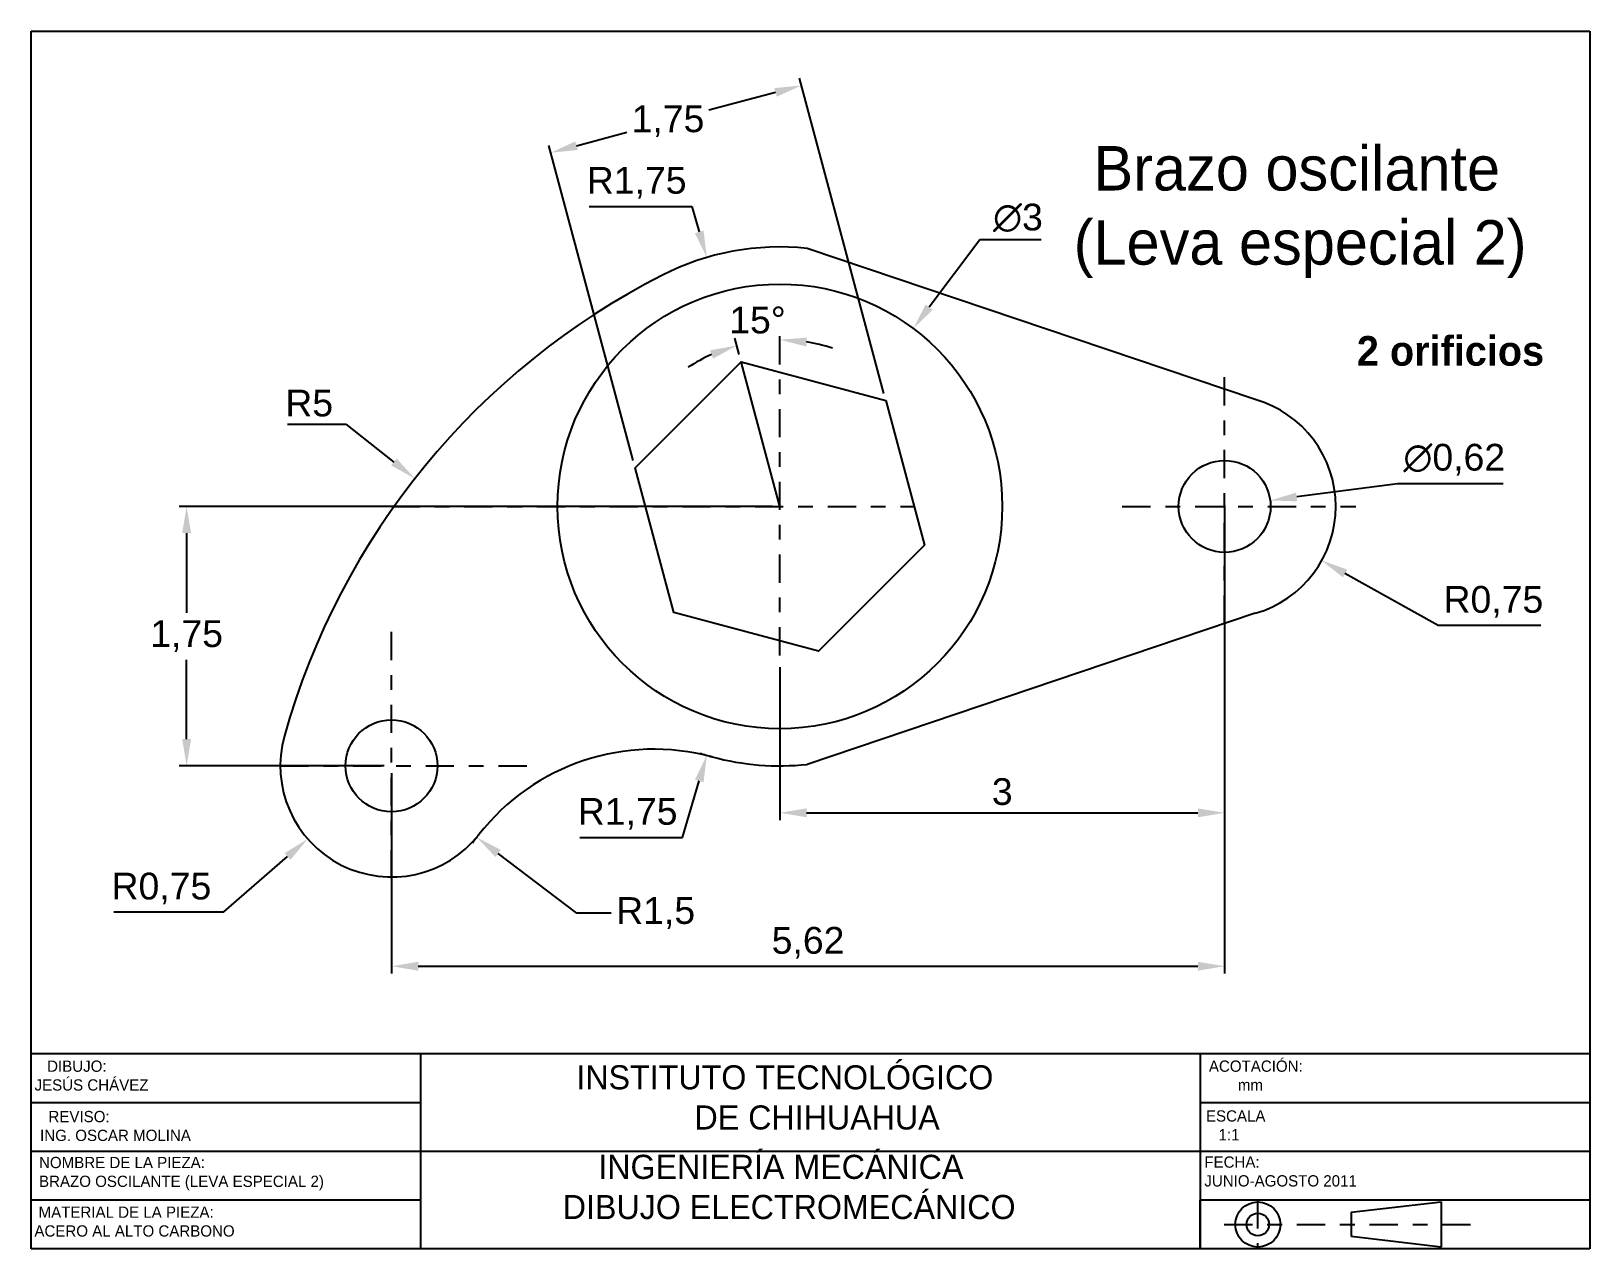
# Model space of a CAD drawing. Header units: millimetres. Extents: x 1948.5 to 1959, y 959.9 to 968.1.
import ezdxf

# ---------------------------------------------------------------- set-up
doc = ezdxf.new("R2010")
doc.units = ezdxf.units.MM
doc.linetypes.add('CENTER2', pattern=[28.575, 19.05, -3.175, 3.175, -3.175])
doc.styles.get("Standard").update_dxf_attribs({"font": 'ARIAL.TTF'})
doc.dimstyles.new('ISO-25', dxfattribs={"dimtxt": 0.1805, "dimasz": 0.18, "dimexe": 0.05, "dimexo": 0.05, "dimgap": 0.05, "dimtad": 1, "dimtih": 1, "dimtoh": 1, "dimtxsty": 'Standard', "dimcen": 0, "dimadec": 0, "dimazin": 0, "dimtfac": 1, "dimtmove": 0, "dimatfit": 3, "dimfxl": 1, "dimarcsym": 0})

# ---------------------------------------------------------------- blocks, each defined once
blk = doc.blocks.new('*D1')
at = {"color": 0, "lineweight": -2, "transparency": 16777216}
for p, q in [((1957.988, 964.058), (1957.359, 964.408)), ((1958.681, 964.058), (1957.988, 964.058))]:
    blk.add_line(p, q, dxfattribs=at)
at = {"color": 0, "transparency": 16777216}
blk.add_solid([(1957.374, 964.435), (1957.345, 964.382), (1957.202, 964.496)], dxfattribs=at)
at = {"layer": 'Defpoints', "color": 0, "transparency": 16777216}
for p in [(1956.547, 964.861), (1957.202, 964.496)]:
    blk.add_point(p, dxfattribs=at)
at = {"color": 0, "transparency": 16777216, "insert": (1958.36, 964.217), "char_height": 0.1805, "attachment_point": 5}
blk.add_mtext('R0,75', dxfattribs=at)
blk = doc.blocks.new('*D2')
at = {"color": 0, "lineweight": -2, "transparency": 16777216}
for p, q in [((1957.714, 965.014), (1957.033, 964.925)), ((1958.427, 965.014), (1957.714, 965.014))]:
    blk.add_line(p, q, dxfattribs=at)
at = {"color": 0, "transparency": 16777216}
blk.add_solid([(1957.029, 964.954), (1957.036, 964.895), (1956.854, 964.901)], dxfattribs=at)
at = {"layer": 'Defpoints', "color": 0, "transparency": 16777216}
for p in [(1956.854, 964.901), (1956.239, 964.82)]:
    blk.add_point(p, dxfattribs=at)
at = {"color": 0, "transparency": 16777216, "insert": (1958.096, 965.176), "char_height": 0.1805, "attachment_point": 5}
blk.add_mtext('∅0,62', dxfattribs=at)
blk = doc.blocks.new('*D3')
at = {"color": 0, "lineweight": -2, "transparency": 16777216}
blk.add_line((1953.272, 965.885), (1953.243, 965.995), dxfattribs=at)
for start, end in [(71.628, 80.814), (114.186, 123.372)]:
    blk.add_arc((1953.547, 964.861), 1.124, start, end, dxfattribs=at)
at = {"color": 0, "transparency": 16777216}
for points in [[(1953.076, 965.914), (1953.096, 965.858), (1953.256, 965.946)], [(1953.724, 965.94), (1953.729, 966), (1953.547, 965.985)]]:
    blk.add_solid(points, dxfattribs=at)
at = {"layer": 'Defpoints', "color": 0, "transparency": 16777216}
for p in [(1953.547, 966.085), (1953.449, 965.98), (1953.285, 965.837), (1953.547, 964.861), (1953.547, 963.856)]:
    blk.add_point(p, dxfattribs=at)
at = {"color": 0, "transparency": 16777216, "insert": (1953.396, 966.117), "char_height": 0.1805, "attachment_point": 5}
blk.add_mtext('15°', dxfattribs=at)
blk = doc.blocks.new('*D4')
at = {"color": 0, "lineweight": -2, "transparency": 16777216}
for p, q in [((1952.26, 966.885), (1952.953, 966.885)), ((1952.953, 966.885), (1953.003, 966.713))]:
    blk.add_line(p, q, dxfattribs=at)
at = {"color": 0, "transparency": 16777216}
blk.add_solid([(1953.032, 966.721), (1952.974, 966.704), (1953.054, 966.54)], dxfattribs=at)
at = {"layer": 'Defpoints', "color": 0, "transparency": 16777216}
for p in [(1953.054, 966.54), (1953.547, 964.861)]:
    blk.add_point(p, dxfattribs=at)
at = {"color": 0, "transparency": 16777216, "insert": (1952.581, 967.044), "char_height": 0.1805, "attachment_point": 5}
blk.add_mtext('R1,75', dxfattribs=at)
blk = doc.blocks.new('*D5')
at = {"color": 0, "lineweight": -2, "transparency": 16777216}
for p, q in [((1954.248, 965.623), (1953.679, 967.749)), ((1953.518, 967.654), (1953.068, 967.533)), ((1952.558, 965.171), (1951.988, 967.296)), ((1952.175, 967.294), (1952.515, 967.385))]:
    blk.add_line(p, q, dxfattribs=at)
at = {"color": 0, "transparency": 16777216}
for points in [[(1953.51, 967.683), (1953.526, 967.625), (1953.692, 967.7)], [(1952.167, 967.323), (1952.183, 967.265), (1952.001, 967.247)]]:
    blk.add_solid(points, dxfattribs=at)
at = {"layer": 'Defpoints', "color": 0, "transparency": 16777216}
for p in [(1953.692, 967.7), (1954.261, 965.575), (1952.571, 965.122)]:
    blk.add_point(p, dxfattribs=at)
at = {"color": 0, "transparency": 16777216, "insert": (1952.792, 967.459), "char_height": 0.1805, "attachment_point": 5}
blk.add_mtext('1,75', dxfattribs=at)
blk = doc.blocks.new('*D6')
at = {"color": 0, "lineweight": -2, "transparency": 16777216}
for p, q in [((1950.226, 965.416), (1950.618, 965.416)), ((1950.618, 965.416), (1950.943, 965.16))]:
    blk.add_line(p, q, dxfattribs=at)
at = {"color": 0, "transparency": 16777216}
blk.add_solid([(1950.962, 965.184), (1950.925, 965.137), (1951.085, 965.049)], dxfattribs=at)
at = {"layer": 'Defpoints', "color": 0, "transparency": 16777216}
for p in [(1951.085, 965.049), (1955.019, 961.963)]:
    blk.add_point(p, dxfattribs=at)
at = {"color": 0, "transparency": 16777216, "insert": (1950.372, 965.557), "char_height": 0.1805, "attachment_point": 5}
blk.add_mtext('R5', dxfattribs=at)
blk = doc.blocks.new('*D7')
at = {"color": 0, "lineweight": -2, "transparency": 16777216}
for p, q in [((1953.497, 964.861), (1949.495, 964.861)), ((1949.545, 964.681), (1949.545, 964.144)), ((1949.545, 963.291), (1949.545, 963.827)), ((1950.877, 963.111), (1949.495, 963.111))]:
    blk.add_line(p, q, dxfattribs=at)
at = {"color": 0, "transparency": 16777216}
for points in [[(1949.515, 964.681), (1949.575, 964.681), (1949.545, 964.861)], [(1949.515, 963.291), (1949.575, 963.291), (1949.545, 963.111)]]:
    blk.add_solid(points, dxfattribs=at)
at = {"layer": 'Defpoints', "color": 0, "transparency": 16777216}
for p in [(1953.547, 964.861), (1949.545, 963.111), (1950.927, 963.111)]:
    blk.add_point(p, dxfattribs=at)
at = {"color": 0, "transparency": 16777216, "insert": (1949.545, 963.986), "char_height": 0.1805, "attachment_point": 5}
blk.add_mtext('1,75', dxfattribs=at)
blk = doc.blocks.new('*D8')
at = {"color": 0, "lineweight": -2, "transparency": 16777216}
for p, q in [((1949.797, 962.125), (1950.226, 962.499)), ((1949.054, 962.125), (1949.797, 962.125))]:
    blk.add_line(p, q, dxfattribs=at)
at = {"color": 0, "transparency": 16777216}
blk.add_solid([(1950.206, 962.522), (1950.246, 962.477), (1950.362, 962.618)], dxfattribs=at)
at = {"layer": 'Defpoints', "color": 0, "transparency": 16777216}
for p in [(1950.927, 963.111), (1950.362, 962.618)]:
    blk.add_point(p, dxfattribs=at)
at = {"color": 0, "transparency": 16777216, "insert": (1949.375, 962.283), "char_height": 0.1805, "attachment_point": 5}
blk.add_mtext('R0,75', dxfattribs=at)
blk = doc.blocks.new('*D9')
at = {"color": 0, "lineweight": -2, "transparency": 16777216}
for p, q in [((1956.547, 964.811), (1956.547, 961.709)), ((1950.927, 963.061), (1950.927, 961.709)), ((1951.107, 961.759), (1956.367, 961.759))]:
    blk.add_line(p, q, dxfattribs=at)
at = {"color": 0, "transparency": 16777216}
for points in [[(1951.107, 961.789), (1951.107, 961.729), (1950.927, 961.759)], [(1956.367, 961.789), (1956.367, 961.729), (1956.547, 961.759)]]:
    blk.add_solid(points, dxfattribs=at)
at = {"layer": 'Defpoints', "color": 0, "transparency": 16777216}
for p in [(1956.547, 964.861), (1950.927, 963.111), (1956.547, 961.759)]:
    blk.add_point(p, dxfattribs=at)
at = {"color": 0, "transparency": 16777216, "insert": (1953.737, 961.917), "char_height": 0.1805, "attachment_point": 5}
blk.add_mtext('5,62', dxfattribs=at)
blk = doc.blocks.new('*D10')
at = {"color": 0, "lineweight": -2, "transparency": 16777216}
for p, q in [((1952.178, 962.118), (1951.646, 962.52)), ((1952.408, 962.118), (1952.178, 962.118))]:
    blk.add_line(p, q, dxfattribs=at)
blk.add_arc((1952.698, 961.723), 1.5, 141.9344, 144.7748, dxfattribs=at)
at = {"color": 0, "transparency": 16777216}
blk.add_solid([(1951.664, 962.544), (1951.628, 962.496), (1951.502, 962.629)], dxfattribs=at)
at = {"layer": 'Defpoints', "color": 0, "transparency": 16777216}
for p in [(1951.502, 962.629), (1952.698, 961.723)]:
    blk.add_point(p, dxfattribs=at)
at = {"color": 0, "transparency": 16777216, "insert": (1952.709, 962.118), "char_height": 0.1805, "attachment_point": 5}
blk.add_mtext('R1,5', dxfattribs=at)
blk = doc.blocks.new('*D11')
at = {"color": 0, "lineweight": -2, "transparency": 16777216}
for p, q in [((1952.891, 962.628), (1953.003, 963.009)), ((1952.198, 962.628), (1952.891, 962.628))]:
    blk.add_line(p, q, dxfattribs=at)
blk.add_arc((1953.547, 964.861), 1.75, 251.9992, 254.8649, dxfattribs=at)
at = {"color": 0, "transparency": 16777216}
blk.add_solid([(1952.974, 963.017), (1953.032, 963), (1953.054, 963.182)], dxfattribs=at)
at = {"layer": 'Defpoints', "color": 0, "transparency": 16777216}
for p in [(1953.547, 964.861), (1953.054, 963.182)]:
    blk.add_point(p, dxfattribs=at)
at = {"color": 0, "transparency": 16777216, "insert": (1952.52, 962.787), "char_height": 0.1805, "attachment_point": 5}
blk.add_mtext('R1,75', dxfattribs=at)
blk = doc.blocks.new('*D12')
at = {"color": 0, "lineweight": -2, "transparency": 16777216}
for p, q in [((1956.547, 964.866), (1956.547, 962.744)), ((1953.547, 963.776), (1953.547, 962.744)), ((1953.727, 962.794), (1956.367, 962.794))]:
    blk.add_line(p, q, dxfattribs=at)
at = {"color": 0, "transparency": 16777216}
for points in [[(1953.727, 962.824), (1953.727, 962.764), (1953.547, 962.794)], [(1956.367, 962.824), (1956.367, 962.764), (1956.547, 962.794)]]:
    blk.add_solid(points, dxfattribs=at)
at = {"layer": 'Defpoints', "color": 0, "transparency": 16777216}
for p in [(1956.547, 964.916), (1953.547, 963.826), (1956.547, 962.794)]:
    blk.add_point(p, dxfattribs=at)
at = {"color": 0, "transparency": 16777216, "insert": (1955.047, 962.936), "char_height": 0.18, "attachment_point": 5}
blk.add_mtext('3', dxfattribs=at)
blk = doc.blocks.new('*D13')
at = {"color": 0, "lineweight": -2, "transparency": 16777216}
for p, q in [((1954.896, 966.66), (1954.554, 966.205)), ((1955.31, 966.66), (1954.896, 966.66))]:
    blk.add_line(p, q, dxfattribs=at)
at = {"color": 0, "transparency": 16777216}
blk.add_solid([(1954.53, 966.223), (1954.578, 966.187), (1954.447, 966.061)], dxfattribs=at)
at = {"layer": 'Defpoints', "color": 0, "transparency": 16777216}
for p in [(1954.447, 966.061), (1952.647, 963.661)]:
    blk.add_point(p, dxfattribs=at)
at = {"color": 0, "transparency": 16777216, "insert": (1955.153, 966.807), "char_height": 0.1805, "attachment_point": 5}
blk.add_mtext('∅3', dxfattribs=at)

msp = doc.modelspace()

# ---------------------------------------------------------------- linework, layer by layer
for p, q in [((1948.496, 968.067), (1959.011, 968.067)), ((1948.496, 959.853), (1948.496, 968.067)), ((1959.011, 968.067), (1959.011, 959.853)), ((1956.754, 965.582), (1953.73, 966.601)), ((1953.547, 964.861), (1953.285, 965.837)), ((1956.754, 964.14), (1953.73, 963.12)), ((1959.011, 961.167), (1948.496, 961.167)), ((1951.125, 959.853), (1951.125, 961.167)), ((1956.382, 961.167), (1956.382, 959.853)), ((1951.125, 960.838), (1948.496, 960.838)), ((1959.011, 960.838), (1956.382, 960.838)), ((1959.011, 960.51), (1948.496, 960.51)), ((1951.125, 960.181), (1948.496, 960.181)), ((1959.011, 960.181), (1956.382, 960.181)), ((1956.382, 959.853), (1956.382, 960.181)), ((1957.4, 960.099), (1958.008, 960.169)), ((1958.008, 960.169), (1958.008, 959.865)), ((1957.4, 960.099), (1957.4, 959.935)), ((1959.011, 959.853), (1948.496, 959.853)), ((1958.008, 959.865), (1957.4, 959.935))]:
    msp.add_line(p, q)
at = {"linetype": 'CENTER2', "ltscale": 0.01}
for p, q in [((1953.547, 963.856), (1953.547, 966.085)), ((1956.547, 964.07), (1956.547, 965.762)), ((1950.927, 964.861), (1954.453, 964.861)), ((1955.857, 964.861), (1957.433, 964.861)), ((1950.927, 962.352), (1950.927, 964.048)), ((1950.177, 963.111), (1951.862, 963.111)), ((1956.769, 960.181), (1956.769, 959.853)), ((1956.544, 960.017), (1958.274, 960.017))]:
    msp.add_line(p, q, dxfattribs=at)
msp.add_lwpolyline([(1954.261, 965.575), (1954.523, 964.599), (1953.808, 963.885), (1952.832, 964.146), (1952.571, 965.122), (1953.285, 965.837)], close=True)
for centre, radius in [((1953.547, 964.861), 1.5), ((1956.547, 964.861), 0.31), ((1950.927, 963.111), 0.31), ((1956.771, 960.017), 0.152), ((1956.771, 960.017), 0.0761)]:
    msp.add_circle(centre, radius)
for centre, radius, start, end in [((1953.547, 964.861), 1.75, 83.9732, 116.9348), ((1955.019, 961.963), 5, 116.9348, 164.3364), ((1956.547, 964.861), 0.75, 286.0187, 73.9813), ((1950.927, 963.111), 0.75, 164.3364, 321.9344), ((1952.698, 961.723), 1.5, 74.8649, 141.9344), ((1953.547, 964.861), 1.75, 254.8649, 276.0268)]:
    msp.add_arc(centre, radius, start, end)

# ---------------------------------------------------------------- texts
at = {"attachment_point": 1}
for s, width, heights, insert, char_height in [('\\pi1.1866;{\\fComic Sans MS|b0|i0|c0|p66;Brazo oscilante\\P\\pi1.0528;(Leva especial 2)}', 5.28642, [0], (1954.476, 967.292), 0.3), ('{\\fComic Sans MS|b1|i0|c0|p66;2 orificios}', 2.39806, [0], (1957.439, 966.01), 0.2), ('{\\fComic Sans MS|b0|i0|c0|p66;    DIBUJO:\\P JESÚS CHÁVEZ }', 17.27862, [0], (1948.491, 961.123), 0.07606), ('\\pi2.484;{\\fComic Sans MS|b0|i0|c0|p66;INSTITUTO TECNOLÓGICO\\P\\pi2.9791;     DE CHIHUAHUA}', 8.08775, [0], (1949.69, 961.091), 0.1625), ('  {\\fComic Sans MS|b0|i0|c0|p66;ACOTACIÓN:\\P         mm}', 17.27862, [0], (1956.382, 961.123), 0.07606), ('{\\fComic Sans MS|b0|i0|c0|p66;    REVISO:\\P  ING. OSCAR MOLINA}', 17.27862, [0], (1948.5, 960.783), 0.07606), ('{\\fComic Sans MS|b0|i0|c0|p66;ESCALA\\P   1:1}', 17.27862, [0], (1956.421, 960.787), 0.07606), ('{\\fComic Sans MS|b0|i0|c0|p66;  NOMBRE DE LA PIEZA:\\P  BRAZO OSCILANTE (LEVA ESPECIAL 2)}', 17.27862, [0], (1948.493, 960.473), 0.07606), ('\\pi2.6669;{\\fComic Sans MS|b0|i0|c0|p66;INGENIERÍA MECÁNICA\\P\\pi2.4272;DIBUJO ELECTROMECÁNICO}', 8.08775, [0], (1949.655, 960.487), 0.1625), ('{\\fComic Sans MS|b0|i0|c0|p66; FECHA:\\P JUNIO-AGOSTO 2011}', 17.27862, [1.654], (1956.382, 960.476), 0.07606), ('{\\fComic Sans MS|b0|i0|c0|p66;  MATERIAL DE LA PIEZA:\\P ACERO AL ALTO CARBONO}', 17.27862, [0], (1948.49, 960.138), 0.07606)]:
    msp.add_mtext_dynamic_manual_height_columns(s, width=width, gutter_width=12.5, heights=heights, dxfattribs=dict(at, insert=insert, char_height=char_height))

# ---------------------------------------------------------------- dimensions: what is measured, and where the dimension line sits
for base, p1, p2, angle, picture, middle, dimtype in [((1953.692, 967.7), (1952.571, 965.122), (1954.261, 965.575), 15, '*D5', (1952.792, 967.459), 161), ((1949.545, 963.111), (1953.547, 964.861), (1950.927, 963.111), 90, '*D7', (1949.545, 963.986), 160)]:
    dim = msp.add_linear_dim(base=base, p1=p1, p2=p2, angle=angle, dimstyle='ISO-25')
    dim.commit()
    dim.dimension.update_dxf_attribs({"geometry": picture, "text_midpoint": middle, "dimtype": dimtype})
for mpoint, picture, middle in [((1953.054, 966.54), '*D4', (1952.581, 966.885)), ((1953.054, 963.182), '*D11', (1952.52, 962.787))]:
    dim = msp.add_radius_dim(center=(1953.547, 964.861), mpoint=mpoint, dimstyle='ISO-25', override={"dimtofl": 0})
    dim.commit()
    dim.dimension.update_dxf_attribs({"geometry": picture, "text_midpoint": middle})
for p1, p2, picture, middle in [((1952.647, 963.661), (1954.447, 966.061), '*D13', (1955.153, 966.66)), ((1956.239, 964.82), (1956.854, 964.901), '*D2', (1957.714, 965.014))]:
    dim = msp.add_diameter_dim_2p(p1=p1, p2=p2, dimstyle='ISO-25', override={"dimtofl": 0})
    dim.commit()
    dim.dimension.update_dxf_attribs({"geometry": picture, "text_midpoint": middle, "dimtype": 163})
dim = msp.add_angular_dim_2l(base=(1953.449, 965.98), line1=((1953.547, 963.856), (1953.547, 966.085)), line2=((1953.547, 964.861), (1953.285, 965.837)), dimstyle='ISO-25', override={"dimtofl": 0})
dim.commit()
dim.dimension.update_dxf_attribs({"geometry": '*D3', "text_midpoint": (1953.396, 965.974), "dimtype": 162})
for center, mpoint, picture, middle in [((1955.019, 961.963), (1951.085, 965.049), '*D6', (1950.372, 965.416)), ((1956.547, 964.861), (1957.202, 964.496), '*D1', (1958.36, 964.058)), ((1950.927, 963.111), (1950.362, 962.618), '*D8', (1949.375, 962.125)), ((1952.698, 961.723), (1951.502, 962.629), '*D10', (1952.709, 962.118))]:
    dim = msp.add_radius_dim(center=center, mpoint=mpoint, dimstyle='ISO-25', override={"dimtofl": 0})
    dim.commit()
    dim.dimension.update_dxf_attribs({"geometry": picture, "text_midpoint": middle, "dimtype": 164})
dim = msp.add_linear_dim(base=(1956.547, 962.794), p1=(1953.547, 963.826), p2=(1956.547, 964.916), dimstyle='ISO-25')
dim.commit()
dim.dimension.update_dxf_attribs({"geometry": '*D12', "text_midpoint": (1955.047, 962.936)})
dim = msp.add_linear_dim(base=(1956.547, 961.759), p1=(1950.927, 963.111), p2=(1956.547, 964.861), dimstyle='ISO-25')
dim.commit()
dim.dimension.update_dxf_attribs({"geometry": '*D9', "text_midpoint": (1953.737, 961.759), "dimtype": 160})

doc.saveas('drawing.dxf')
